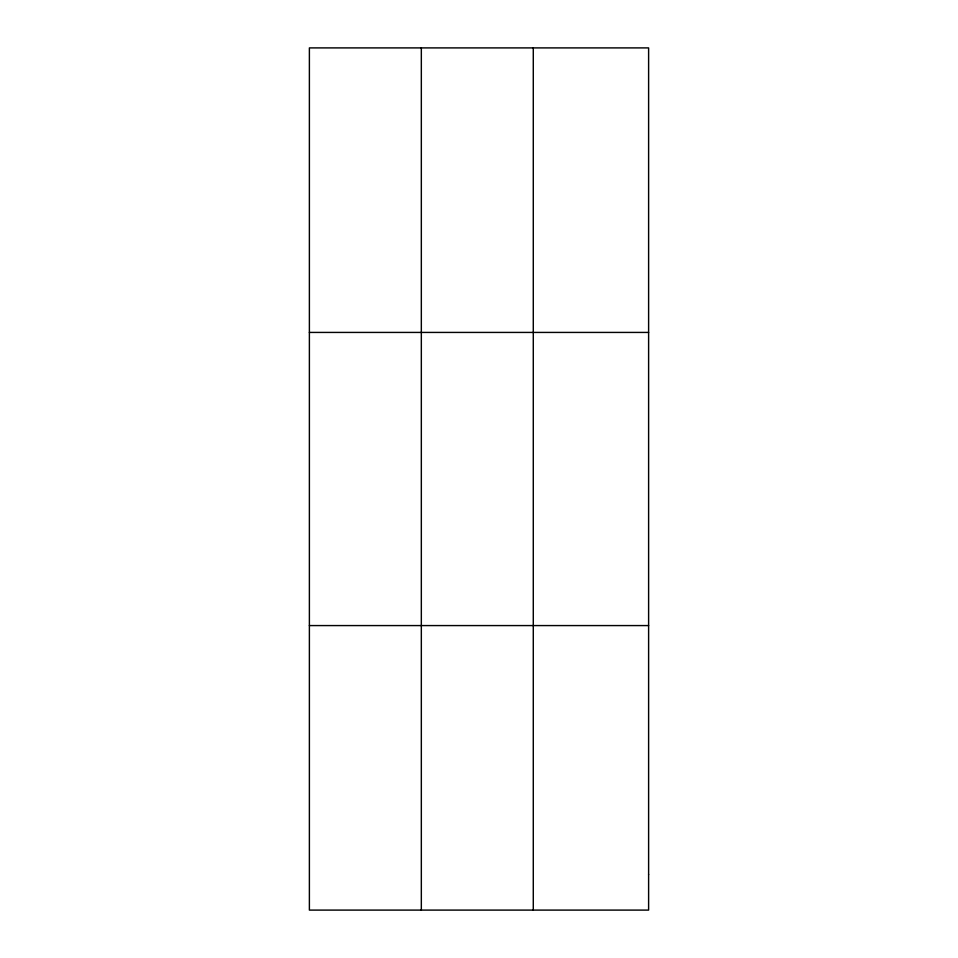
<?xml version="1.0" encoding="UTF-8"?>
<svg xmlns="http://www.w3.org/2000/svg" width="958" height="958" viewBox="0 0 958 958"><rect width="100%" height="100%" fill="white"/><g stroke="black" fill="none" stroke-linecap="round" stroke-linejoin="round"><path stroke-width="1.44" d="M421.328 910.1L421.328 47.9M533.283 910.1L533.283 47.9M309.386 332.426L648.614 332.426M309.386 625.574L648.614 625.574M648.614 874.534L648.614 910.1L309.386 910.1L309.386 47.9L648.614 47.9L648.614 874.534"/></g></svg>
